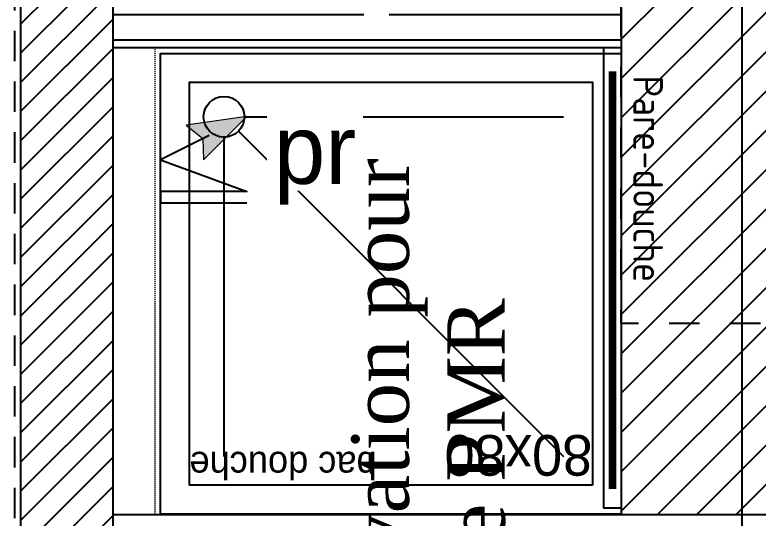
# Model space of a CAD drawing. Header units: centimetres. Extents: x -58072 to 12532, y -30603 to 6224.
# Drawn here: x 9811.5 to 9940.6, y 3955.7 to 4043.1 of the extents above; entities that cross this region are included whole.
import ezdxf

# ---------------------------------------------------------------- set-up
doc = ezdxf.new("R2010")
doc.units = ezdxf.units.CM
for name, pattern in [('Style de ligne -1', [0.41664, 0.20828, -0.20836]), ('Style de ligne -11', [0.347222, 0.20828, -0.138942]), ('VW-01', [0.41656, 0.20828, -0.20828])]:
    doc.linetypes.add(name, pattern=pattern)
for name, color, linetype in [('B Aménagement intérieur', 252, 'Continuous'), ('B faience', 252, 'Style de ligne -11'), ('B Faux plafonds', 252, 'Continuous'), ('B Faux plafonds_Hatch', 9, 'Continuous'), ('B GÈnÈral_Hatch', 252, 'Continuous'), ('B Général', 252, 'Continuous'), ('C ANNOTATIONS-prestations', 252, 'Continuous'), ('D SURFACES-shab', 252, 'Continuous'), ('F REMPLISSAGE-vert clair', 252, 'Continuous'), ('F REMPLISSAGE-vert foncé', 252, 'Continuous'), ('prlm-MOD', 7, 'Continuous'), ('prlm-MOD-PB', 123, 'Continuous'), ('prlm-VMC', 93, 'Continuous')]:
    doc.layers.add(name, color=color, linetype=linetype)
doc.layers.add('prlm-ELEC-CFO', color=1, linetype='Continuous', lineweight=25)
doc.styles.add('Eurostile', font='Eurosti.TTF')
doc.styles.add('prlm-elec-cfo', font='comic.ttf', dxfattribs={"height": 12})
doc.styles.add('prlm-vmc', font='pala.ttf', dxfattribs={"height": 14})
doc.styles.get("Standard").update_dxf_attribs({"font": 'isocp.shx', "height": 12})

# ---------------------------------------------------------------- blocks, each defined once
blk = doc.blocks.new('A 60.Groupe-7-1')
at = {"layer": 'B Général', "linetype": 'Style de ligne -11', "ltscale": 25.4}
blk.add_line((2145.67, -1173.93), (2145.67, 946.07), dxfattribs=at)
blk = doc.blocks.new('B 60.WC-plan-PMR')
at = {"layer": 'B Général', "linetype": 'Style de ligne -1', "ltscale": 25.4, "flags": 128}
blk.add_lwpolyline([(-114.5, 112.5), (15.5, 112.5), (15.5, 32.5), (-114.5, 32.5)], close=True, dxfattribs=at)
blk = doc.blocks.new('B 60.Bac douche 80.80')
at = {"layer": 'B faience', "lineweight": 18, "flags": 128}
blk.add_lwpolyline([(-41, -40), (40, -40), (40, 41)], dxfattribs=at)
at = {"layer": 'B Général', "linetype": 'Continuous'}
for p, q in [((25.5, -25.5), (-31, 31)), ((28, -24.46), (28, 31)), ((24.46, -28), (-31, -28))]:
    blk.add_line(p, q, dxfattribs=at)
at = {"layer": 'B Général', "linetype": 'Continuous', "flags": 128}
for points in [[(-41, 41), (39, 41), (39, -39), (-41, -39)], [(-36, 36), (34, 36), (34, -34), (-36, -34)]]:
    blk.add_lwpolyline(points, close=True, dxfattribs=at)
at = {"layer": 'B Général', "linetype": 'Continuous'}
blk.add_circle((28, -28), 3.54, dxfattribs=at)
at = {"layer": 'B Général', "insert": (-36, 30.76), "char_height": 7.056, "width": 35, "attachment_point": 4, "line_spacing_factor": 0.894578, "style": 'Eurostile'}
blk.add_mtext('80x80', dxfattribs=at)
at = {"layer": 'C ANNOTATIONS-prestations', "insert": (34, 32.51), "char_height": 4.7037, "width": 70, "attachment_point": 6, "line_spacing_factor": 0.894578, "style": 'Eurostile'}
blk.add_mtext('bac douche ', dxfattribs=at)
blk = doc.blocks.new('B 60.Groupe-29-1')
at = {"layer": 'B Faux plafonds_Hatch', "linetype": 'Continuous'}
h = blk.add_hatch(dxfattribs=at)
h.set_pattern_fill('F_P__SOFFITE', color=256, style=0, pattern_type=2)
h.set_pattern_definition([(45, (0, 0.2205), (-3.5277778, 3.3072917), [])])
h.paths.add_polyline_path([(10331, 4134.43), (10193.48, 4134.43), (10193.48, 4134.42), (9916.81, 4134.42), (9916.81, 3956.32), (10188.48, 3956.32), (10188.48, 3974.42), (10415.18, 3974.42), (10415.18, 4004.41), (10487.18, 4004.41), (10487.18, 3974.42), (10547.18, 3974.42), (10547.18, 4134.43), (10331, 4134.42)])
h.paths.add_polyline_path([(10188.48, 4134.35), (10262.18, 4134.35), (10262.18, 4069.4), (10188.48, 4069.4)])
at = {"layer": 'B Faux plafonds', "linetype": 'VW-01', "ltscale": 25.4, "flags": 128}
blk.add_lwpolyline([(10331, 4134.43), (10193.48, 4134.43), (10193.48, 4134.42), (9916.81, 4134.42), (9916.81, 3956.32), (10188.48, 3956.32), (10188.48, 3974.42), (10415.18, 3974.42), (10415.18, 4004.41), (10487.18, 4004.41), (10487.18, 3974.42), (10547.18, 3974.42), (10547.18, 4134.43), (10331, 4134.42)], close=True, dxfattribs=at)
at = {"layer": 'B Général', "linetype": 'Continuous'}
blk.add_line((9828.48, 3956.32), (10188.48, 3956.32), dxfattribs=at)
at = {"layer": 'D SURFACES-shab', "lineweight": 18, "flags": 128}
blk.add_lwpolyline([(9828.48, 3956.32), (10094.97, 3956.32), (10188.48, 3956.58), (10188.48, 4134.35), (9916.81, 4134.35), (9916.81, 4037.38), (9828.48, 4037.38)], close=True, dxfattribs=at)
at = {"layer": 'F REMPLISSAGE-vert foncé', "linetype": 'Continuous'}
blk.add_line((9828.48, 3956.32), (10188.48, 3956.32), dxfattribs=at)
at = {"layer": 'B Général', "rotation": 180}
for name, p in [('B 60.WC-plan-PMR', (9932.31, 4101.98)), ('B 60.Bac douche 80.80', (9875.81, 3997.38))]:
    blk.add_blockref(name, p, dxfattribs=at)
blk = doc.blocks.new('B 60.Groupe-44-1')
at = {"layer": 'B Général', "linetype": 'Style de ligne -11', "ltscale": 25.4}
blk.add_line((2145.67, -1173.93), (2145.67, 946.07), dxfattribs=at)
blk = doc.blocks.new('xi.pdch')
at = {"layer": 'prlm-MOD', "color": 0, "linetype": 'ByBlock', "lineweight": -2, "ltscale": 50}
blk.add_lwpolyline([(-32.52, -3.22), (-32.52, -0.19), (47.48, -0.19), (47.48, -3.22)], close=True, dxfattribs=at)
at = {"layer": 'prlm-MOD', "color": 0, "linetype": 'ByBlock', "lineweight": 5, "ltscale": 50, "const_width": 1.3}
blk.add_lwpolyline([(-28.4, -1.71), (44.13, -1.71), (44.13, -1.71)], dxfattribs=at)
at = {"layer": 'prlm-MOD', "color": 0, "insert": (-27.71, 7.06), "char_height": 5.1497, "width": 137.3149, "attachment_point": 1}
blk.add_mtext('Pare-douche', dxfattribs=at)
blk = doc.blocks.new('xi.PR')
at = {"layer": 'prlm-ELEC-CFO', "lineweight": 5}
blk.add_hatch(color=0, dxfattribs=at).paths.add_polyline_path([(-3, 6), (-0.1, 3.7), (0, 0), (7.5, 7.5)])
at = {"layer": 'prlm-ELEC-CFO', "color": 0, "lineweight": 5, "flags": 128}
blk.add_lwpolyline([(-3, 6), (-0.1, 3.7), (0, 0), (7.5, 7.5)], close=True, dxfattribs=at)
at = {"layer": 'prlm-ELEC-CFO', "color": 0}
blk.add_lwpolyline([(0.95, 4.23), (-7.5, 0), (7.5, -5.5), (-7.5, -5.5), (-7.5, -7.5), (7.5, -7.5)], dxfattribs=at)
blk = doc.blocks.new('xi.attdchpmr')
at = {"layer": 'prlm-MOD-PB', "insert": (0, 0), "char_height": 10, "width": 140.3781, "attachment_point": 1, "rotation": 360, "style": 'prlm-vmc'}
blk.add_mtext('Réservation pour douche PMR', dxfattribs=at)

msp = doc.modelspace()

# ---------------------------------------------------------------- hatches: boundary and pattern name
at = {"layer": 'B GÈnÈral_Hatch', "linetype": 'Continuous'}
h = msp.add_hatch(dxfattribs=at)
h.set_pattern_fill('50_BETON', color=256, style=0, pattern_type=2)
h.set_pattern_definition([(45, (0, 0), (2.4253472, -2.6458333), [])])
h.paths.add_polyline_path([(9828.484, 3551.389), (9828.484, 4134.352), (9812.484, 4152.352), (9812.484, 3517.389)])

# ---------------------------------------------------------------- linework, layer by layer
at = {"layer": 'B Aménagement intérieur', "linetype": 'Continuous'}
for p, q in [((9916.808, 4044.38), (9916.808, 4037.38)), ((9916.808, 4037.38), (9828.484, 4037.38))]:
    msp.add_line(p, q, dxfattribs=at)
at = {"layer": 'B Général', "linetype": 'Continuous', "lineweight": 18}
for p, q in [((9812.484, 4152.352), (9812.484, 3517.389)), ((9828.484, 4134.352), (9828.484, 3551.389))]:
    msp.add_line(p, q, dxfattribs=at)
at = {"layer": 'B Général', "linetype": 'Continuous'}
for p, q in [((9812.484, 4152.352), (9812.484, 3517.389)), ((9828.484, 4134.352), (9828.484, 3551.389))]:
    msp.add_line(p, q, dxfattribs=at)
at = {"layer": 'F REMPLISSAGE-vert clair'}
for p, q in [((9872.108, 4043.08), (9828.484, 4043.08)), ((9916.808, 4043.08), (9876.508, 4043.08)), ((9916.808, 4038.68), (9828.484, 4038.68))]:
    msp.add_line(p, q, dxfattribs=at)
at = {"layer": 'F REMPLISSAGE-vert foncé'}
for p, q in [((9872.108, 4043.08), (9828.484, 4043.08)), ((9916.808, 4043.08), (9876.508, 4043.08)), ((9916.808, 4038.68), (9828.484, 4038.68))]:
    msp.add_line(p, q, dxfattribs=at)
at = {"layer": 'F REMPLISSAGE-vert foncé', "linetype": 'Continuous'}
msp.add_line((9916.808, 4037.38), (9828.484, 4037.38), dxfattribs=at)
at = {"layer": 'prlm-VMC'}
msp.add_lwpolyline([(9937.846, 3951.316), (9937.846, 4058.878), (9865, 4058.878)], dxfattribs=at)

# ---------------------------------------------------------------- block references
at = {"layer": 'B Aménagement intérieur'}
msp.add_blockref('B 60.Groupe-29-1', (0, 0), dxfattribs=at)
at = {"layer": 'B Général'}
for name in ['B 60.Groupe-44-1', 'A 60.Groupe-7-1']:
    msp.add_blockref(name, (7665.813, 4459.319), dxfattribs=at)
at = {"layer": 'prlm-ELEC-CFO'}
msp.add_blockref('xi.PR', (9844.256, 4017.918), dxfattribs=at)
at = {"layer": 'prlm-MOD', "rotation": 270}
msp.add_blockref('xi.pdch', (9916.996, 4004.864), dxfattribs=at)

# ---------------------------------------------------------------- next in the draw order: texts
at = {"layer": 'prlm-ELEC-CFO', "lineweight": 20, "insert": (9863.619, 4017.918), "char_height": 12, "attachment_point": 5, "line_spacing_factor": 0.8, "style": 'prlm-elec-cfo', "bg_fill": 3, "box_fill_scale": 1.1, "bg_fill_color": 256, "bg_fill_transparency": 0}
msp.add_mtext('pr', dxfattribs=at)

# ---------------------------------------------------------------- next in the draw order: block references
at = {"layer": 'prlm-MOD-PB', "rotation": 90}
msp.add_blockref('xi.attdchpmr', (9869.922, 3914.564), dxfattribs=at)

doc.saveas('drawing.dxf')
